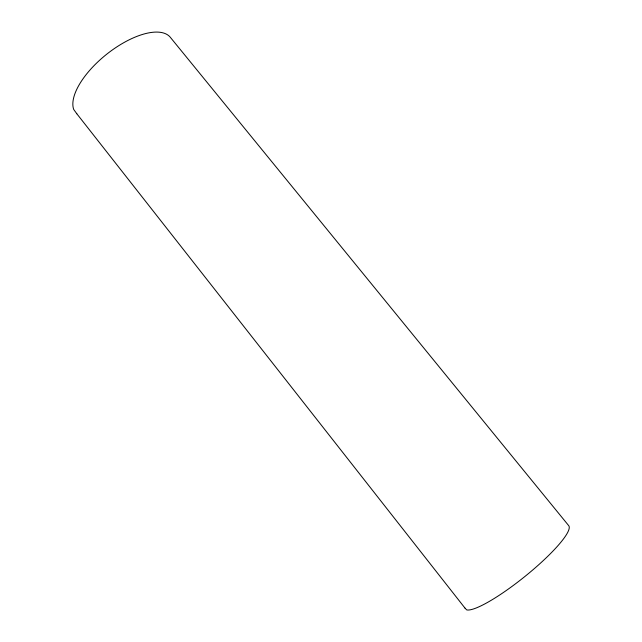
<?xml version="1.0" encoding="UTF-8"?>
<svg xmlns="http://www.w3.org/2000/svg" width="642" height="642" viewBox="0 0 642 642"><rect width="100%" height="100%" fill="white"/><g stroke="black" fill="none" stroke-linecap="round" stroke-linejoin="round"><path stroke-width="0.96" d="M465.001 608.11L466.71 609.9A66.503 12.182 -38.8 0 0 528.703 573.37A66.503 12.182 -38.8 0 0 568.587 525.501L170.612 37.669A60.613 26.635 -38.6 0 0 110.344 51.424A60.613 26.635 -38.6 0 0 73.686 109.421L76.823 113.77M76.855 113.811L464.993 608.102"/></g></svg>
